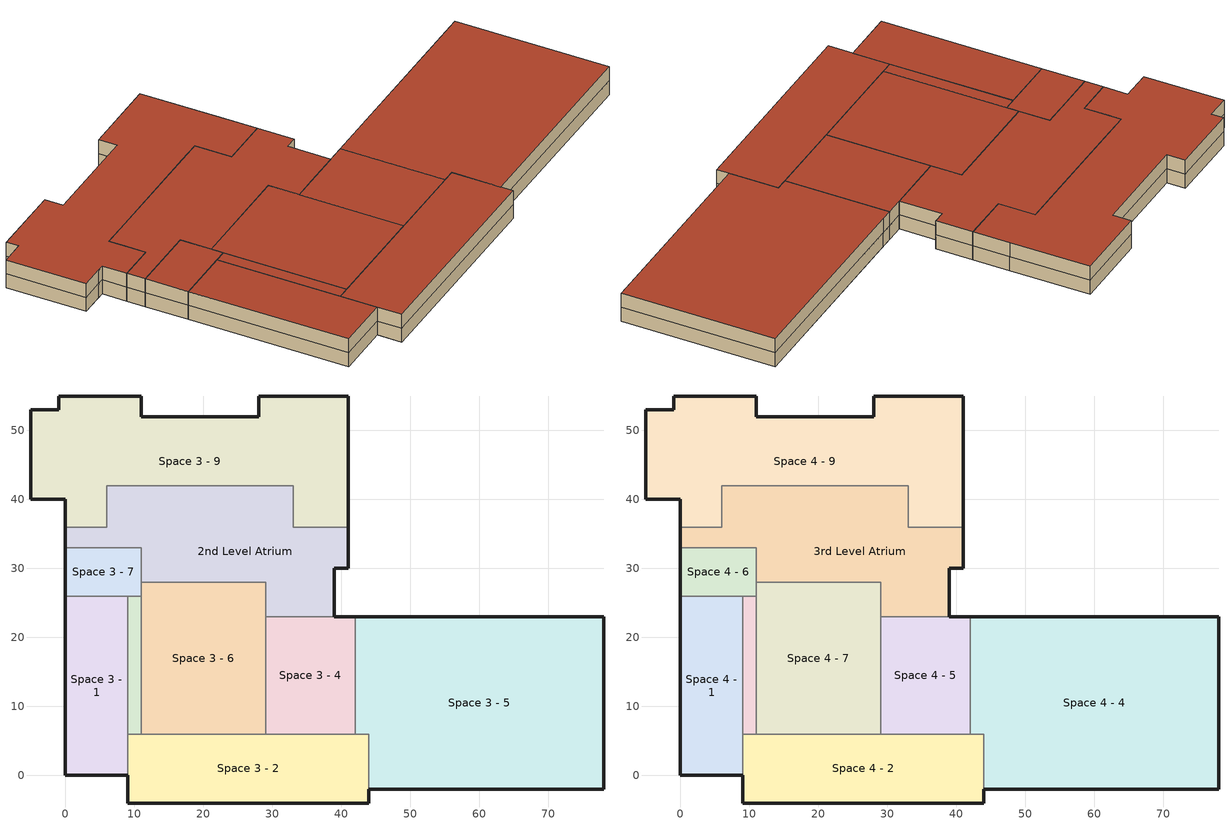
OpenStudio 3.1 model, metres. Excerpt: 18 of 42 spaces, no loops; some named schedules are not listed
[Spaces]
Space 3 - 3
 floor to Space 2 - 2: 11,26 11,6 9,6 9,26 z4.88
 wall to Space 3 - 2: 9,6 11,6 z4.88:7.32
 wall to Space 3 - 1: 9,26 9,6 z4.88:7.32
 wall to Space 3 - 7: 11,26 9,26 z4.88:7.32
 wall to Space 3 - 6: 11,6 11,26 z4.88:7.32
Space 3 - 7
 floor to Space 2 - 7: 0,26 0,33 11,33 11,26 z4.88
 wall outside: 0,33 0,26 z4.88:7.32
 wall to 2nd Level Atrium: 11,28 11,33 6,33 0,33 z4.88:7.32
 wall to Space 3 - 1: 0,26 9,26 z4.88:7.32
 wall to Space 3 - 6: 11,26 11,28 z4.88:7.32
Space 3 - 4
 floor to Space 2 - 5: 29,6 29,23 42,23 42,6 z4.88
 wall outside: 42,23 39,23 z4.88:7.32
 wall to Space 3 - 5: 42,6 42,23 z4.88:7.32
 wall to Space 3 - 2: 29,6 42,6 z4.88:7.32
 wall to Space 3 - 6: 29,23 29,6 z4.88:7.32
 wall to 2nd Level Atrium: 39,23 33,23 29,23 z4.88:7.32
Space 3 - 1
 floor to Space 2 - 1: 0,0 0,26 9,26 9,0 z4.88
 wall outside: 0,26 0,0 9,0 z4.88:7.32
 wall to Space 3 - 2: 9,0 9,6 z4.88:7.32
Space 3 - 2
 floor to Space 2 - 3: 9,-4 9,6 44,6 44,-4 z4.88
 wall outside: 9,0 9,-4 44,-4 44,-2 z4.88:7.32
 wall to Space 3 - 6: 29,6 11,6 z4.88:7.32
 wall to Space 3 - 5: 44,-2 44,6 42,6 z4.88:7.32
Space 3 - 5
 floor to 1st Level Lab: 44,-2 44,6 42,6 42,23 78,23 78,-2 z4.88
 wall outside: 44,-2 78,-2 78,23 44,23 42,23 z4.88:7.32
Space 3 - 9
 floor to Space 2 - 8: 0,36 0,40 -5,40 -5,53 -1,53 -1,55 11,55 11,52 28,52 28,55 41,55 41,36 33,36 33,42 6,42 6,36 z4.88
 wall outside: 41,36 41,42 41,55 28,55 28,52 11,52 11,55 -1,55 -1,53 -5,53 -5,40 -1,40 0,40 0,36 z4.88:7.32
 wall to 2nd Level Atrium: 0,36 6,36 6,42 11,42 28,42 29,42 33,42 33,36 41,36 z4.88:7.32
Space 3 - 6
 floor to Space 2 - 4: 11,6 11,28 29,28 29,6 z4.88
 wall to 2nd Level Atrium: 29,23 29,28 11,28 z4.88:7.32
2nd Level Atrium
 floor to 1st Level Atrium: 29,23 29,28 11,28 11,33 0,33 0,36 6,36 6,42 33,42 33,36 41,36 41,30 39,30 39,23 z4.88
 wall outside: 0,36 0,33 / 39,23 39,30 41,30 41,36 z4.88:7.32
Space 4 - 9
 floor to Space 3 - 9: 0,36 0,40 -5,40 -5,53 -1,53 -1,55 11,55 11,52 28,52 28,55 41,55 41,36 33,36 33,42 6,42 6,36 z7.32
 wall outside: 41,36 41,42 41,55 28,55 28,52 11,52 11,55 -1,55 -1,53 -5,53 -5,40 -1,40 0,40 0,36 z7.32:9.75
 wall to 3rd Level Atrium: 0,36 6,36 6,40 6,42 11,42 28,42 29,42 33,42 33,36 34,36 41,36 z7.32:9.75
 roof outside: -1,55 -1,53 -5,53 -5,40 0,40 0,36 6,36 6,42 33,42 33,36 41,36 41,55 28,55 28,52 11,52 11,55 z9.75
Space 4 - 6
 floor to Space 3 - 7: 0,26 0,33 11,33 11,26 z7.32
 wall outside: 0,33 0,26 z7.32:9.75
 wall to Space 4 - 7: 11,26 11,27 11,28 z7.32:9.75
 wall to 3rd Level Atrium: 11,28 11,33 6,33 0,33 z7.32:9.75
 wall to Space 4 - 1: 0,26 9,26 z7.32:9.75
 wall to Space 4 - 3: 9,26 11,26 z7.32:9.75
 roof outside: 0,33 0,26 11,26 11,33 z9.75
Space 4 - 1
 floor to Space 3 - 1: 0,0 0,26 9,26 9,0 z7.32
 wall outside: 0,26 0,0 9,0 z7.32:9.75
 wall to Space 4 - 2: 9,0 9,6 z7.32:9.75
 wall to Space 4 - 3: 9,6 9,26 z7.32:9.75
 roof outside: 0,26 0,0 9,0 9,26 z9.75
Space 4 - 3
 floor to Space 3 - 3: 9,6 9,26 11,26 11,6 z7.32
 wall to Space 4 - 2: 9,6 11,6 z7.32:9.75
 wall to Space 4 - 7: 11,6 11,26 z7.32:9.75
 roof outside: 11,6 11,26 9,26 9,6 z9.75
Space 4 - 5
 floor to Space 3 - 4: 29,6 29,23 42,23 42,6 z7.32
 wall outside: 42,23 39,23 z7.32:9.75
 wall to Space 4 - 2: 29,6 42,6 z7.32:9.75
 wall to Space 4 - 7: 29,23 29,6 z7.32:9.75
 wall to 3rd Level Atrium: 39,23 33,23 29,23 z7.32:9.75
 wall to Space 4 - 4: 42,6 42,23 z7.32:9.75
 roof outside: 29,23 29,6 42,6 42,23 z9.75
Space 4 - 2
 floor to Space 3 - 2: 9,-4 9,6 44,6 44,-4 z7.32
 wall outside: 9,0 9,-4 44,-4 44,-2 z7.32:9.75
 wall to Space 4 - 7: 29,6 11,6 z7.32:9.75
 wall to Space 4 - 4: 44,-2 44,6 42,6 z7.32:9.75
 roof outside: 9,6 9,-4 44,-4 44,6 z9.75
Space 4 - 4
 floor to Space 3 - 5: 44,-2 44,6 42,6 42,23 78,23 78,-2 z7.32
 wall outside: 44,-2 78,-2 78,23 44,23 42,23 z7.32:9.75
 roof outside: 42,23 42,6 44,6 44,-2 78,-2 78,23 z9.75
Space 4 - 7
 floor to Space 3 - 6: 11,6 11,28 29,28 29,6 z7.32
 wall to 3rd Level Atrium: 29,23 29,27 29,28 11,28 z7.32:9.75
 roof outside: 11,28 11,6 29,6 29,28 z9.75
3rd Level Atrium
 floor to 2nd Level Atrium: 29,23 29,28 11,28 11,33 0,33 0,36 6,36 6,42 33,42 33,36 41,36 41,30 39,30 39,23 z7.32
 wall outside: 39,23 39,30 41,30 41,36 / 0,36 0,33 z7.32:9.75
 roof outside: 6,42 6,36 0,36 0,33 11,33 11,28 29,28 29,23 39,23 39,30 41,30 41,36 33,36 33,42 z9.75
[Site]
BROOMFIELD-JEFFCO: Latitude {deg}=39.91; Longitude {deg}=-105.12; Time Zone {hr}=-7; Elevation {m}=1728
[ClimateZones]
Climate Zone Value 1=5B; Climate Zone Institution Name 2=CEC; Climate Zone Document Name 2=California Climate Zone Descriptions; Climate Zone Document Year 2=1995
[Building]
Coolbaugh Hall: Space Type=Classroom; Standards Building Type=SecondarySchool
[SizingPeriod:DesignDay] Barometric Pressure {Pa}=81198; Sky Clearness=0; Rain Indicator=0; Snow Indicator=0; Day of Month=21; Daylight Saving Time Indicator=0; Humidity Indicating Type=Wetbulb; Dry-Bulb Temperature Range Modifier Type=DefaultMultipliers
Name | Maximum Dry-Bulb Temperature {C} | Daily Dry-Bulb Temperature Range {deltaC} | Humidity Indicating Conditions at Maximum Dry-Bulb | Wind Speed {m/s} | Wind Direction {deg} | Month | Day Type | Solar Model Indicator | ASHRAE Taub | ASHRAE Taud
Denver Centennial  Golden   N Ann Htg 99.6% Condns DB | -12.2222 | 0 | -18.8 | 3 | 340 | 12 | WinterDesignDay | ASHRAEClearSky
Denver Centennial  Golden   N Ann Clg .4% Condns DB=>MWB | 33 | 15.2 | 15.7 | 4.9 | 0 | 7 | SummerDesignDay | ASHRAETau | 0.424 | 2.025
[DefaultConstructionSet]
SecSchl - ASHRAE 169-2006-5B: Default Exterior Surface Constructions=Default Surface Constructions 778; Default Interior Surface Constructions=Default Surface Constructions 779; Default Ground Contact Surface Constructions=Default Surface Constructions 780; Default Exterior SubSurface Constructions=Default Sub Surface Constructions 519; Default Interior SubSurface Constructions=Default Sub Surface Constructions 520; Interior Partition Construction=Typical Interior Partition
[Construction]
Typical Interior Partition; Typical Interior Door: G05 25mm wood
Typical Insulated Exterior Mass Floor: 4 in. Normalweight Concrete Floor, Typical Carpet Pad
Typical Insulated Steel Framed Exterior Wall R-6.21 12: 25mm Stucco, 5/8 in. Gypsum Board, Typical Insulation R-4.03 12, 5/8 in. Gypsum Board
Typical IEAD Roof: Roof Membrane, Typical Insulation R-1.96 1, Metal Roof Surface
Typical Interior Floor: 100mm Normalweight concrete floor, CP02 CARPET PAD 1
Typical Interior Wall: G01 13mm gypsum board, G01 13mm gypsum board
Typical Interior Ceiling: CP02 CARPET PAD 1, 100mm Normalweight concrete floor
ext-slab-mass: HW CONCRETE, CP02 CARPET PAD 1
Typical Insulated Basement Mass Wall: 8 in. Concrete Block Basement Wall
U 0.62 SHGC 0.41 Simple Glazing Window U-0.62 SHGC 0.41 236: U 0.62 SHGC 0.41 Simple Glazing U-1.31 SHGC 0.41 236
U 0.62 SHGC 0.41 Simple Glazing Window U-0.62 SHGC 0.41 237: U 0.62 SHGC 0.41 Simple Glazing U-1.31 SHGC 0.41 237
Typical Insulated Metal Door: F08 Metal surface, Typical Insulation R-2.17 1
Typical Overhead Door: Typical Insulation R-2.17 1
Typical Interior Window: Clear 3mm 1
[Material]
Name | Roughness | Thickness {m} | Conductivity {W/m-K} | Density {kg/m3} | Specific Heat {J/kg-K} | Thermal Absorptance | Solar Absorptance | Visible Absorptance
G05 25mm wood | MediumSmooth | 0.0254 | 0.15 | 608 | 1630 | 0.9 | 0.5 | 0.5
4 in. Normalweight Concrete Floor | MediumRough | 0.1016 | 2.31 | 2322 | 832 | 0.9 | 0.7 | 0.7
25mm Stucco | Smooth | 0.0254 | 0.72 | 1856 | 840 | 0.9 | 0.7 | 0.7
5/8 in. Gypsum Board | MediumSmooth | 0.0159 | 0.16 | 800 | 1090 | 0.9 | 0.7 | 0.7
Roof Membrane | VeryRough | 0.0095 | 0.16 | 1121.29 | 1460 | 0.9 | 0.7 | 0.7
Metal Roof Surface; F08 Metal surface | Smooth | 0.0008 | 45.28 | 7824 | 500 | 0.9 | 0.7 | 0.7
100mm Normalweight concrete floor | MediumRough | 0.1016 | 2.31045 | 2322 | 832.557 |  | 0 | 0
G01 13mm gypsum board | Smooth | 0.0127 | 0.160031 | 800.001 | 1090.73 | 0.9 | 0.7 | 0.5
HW CONCRETE | Rough | 0.1016 | 1.31125 | 2240 | 837.36 | 0.9 | 0.7 | 0.7
8 in. Concrete Block Basement Wall | MediumRough | 0.2032 | 1.326 | 1842 | 912 | 0.9 | 0.7 | 0.7
[Material:NoMass] Roughness=Smooth; Thermal Absorptance=0.9; Solar Absorptance=0.7
Name | Thermal Resistance {m2-K/W} | Visible Absorptance
Typical Carpet Pad; CP02 CARPET PAD 1 | 0.21648 | 0.8
Typical Insulation R-4.03 12 | 0.710131 | 0.7
Typical Insulation R-1.96 1 | 0.34506 | 0.7
Typical Insulation R-2.17 1 | 0.381975 | 0.7
[WindowMaterial:SimpleGlazingSystem] U-Factor {W/m2-K}=3.52052; Solar Heat Gain Coefficient=0.41; Visible Transmittance=0.32
U 0.62 SHGC 0.41 Simple Glazing U-1.31 SHGC 0.41 236; U 0.62 SHGC 0.41 Simple Glazing U-1.31 SHGC 0.41 237
[WindowMaterial:Glazing]
Clear 3mm 1: Optical Data Type=SpectralAverage; Thickness {m}=0.002; Solar Transmittance at Normal Incidence=0.837; Front Side Solar Reflectance at Normal Incidence=0.075; Back Side Solar Reflectance at Normal Incidence=0.075; Visible Transmittance at Normal Incidence=0.898; Front Side Visible Reflectance at Normal Incidence=0.081; Back Side Visible Reflectance at Normal Incidence=0.081; Infrared Transmittance at Normal Incidence=0; Front Side Infrared Hemispherical Emissivity=0.84; Back Side Infrared Hemispherical Emissivity=0.84; Conductivity {W/m-K}=0.9; Dirt Correction Factor for Solar and Visible Transmittance=1; Solar Diffusing=No
[DefaultSurfaceConstructions]
Name | Floor Construction | Wall Construction | Roof Ceiling Construction
Default Surface Constructions 778 | Typical Insulated Exterior Mass Floor | Typical Insulated Steel Framed Exterior Wall R-6.21 12 | Typical IEAD Roof
Default Surface Constructions 779 | Typical Interior Floor | Typical Interior Wall | Typical Interior Ceiling
Default Surface Constructions 780 | ext-slab-mass | Typical Insulated Basement Mass Wall
[DefaultSubSurfaceConstructions]
Name | Fixed Window Construction | Operable Window Construction | Door Construction | Overhead Door Construction | Tubular Daylight Dome Construction | Tubular Daylight Diffuser Construction
Default Sub Surface Constructions 519 | U 0.62 SHGC 0.41 Simple Glazing Window U-0.62 SHGC 0.41 236 | U 0.62 SHGC 0.41 Simple Glazing Window U-0.62 SHGC 0.41 237 | Typical Insulated Metal Door | Typical Overhead Door | Typical Interior Window | Typical Interior Window
Default Sub Surface Constructions 520 | Typical Interior Window | Typical Interior Window | Typical Interior Door
[SpaceType]
Name | Default Schedule Set | Design Specification Outdoor Air Object | Standards Building Type | Standards Space Type
Classroom | SecondarySchool Classroom Schedule Set | SecondarySchool Classroom Ventilation | SecondarySchool | Classroom
Auditorium | SecondarySchool Auditorium Schedule Set | SecondarySchool Auditorium Ventilation | SecondarySchool | Auditorium
Office | SecondarySchool Office Schedule Set | SecondarySchool Office Ventilation | SecondarySchool | Office
Corridor | SecondarySchool Corridor Schedule Set | SecondarySchool Corridor Ventilation | SecondarySchool | Corridor
Lab | Hospital Lab Schedule Set | Hospital Lab Ventilation | Hospital | Lab
[DefaultScheduleSet] Lighting Schedule=SecondarySchool Bldg Light
Name | Hours of Operation Schedule | Number of People Schedule | People Activity Level Schedule | Electric Equipment Schedule | Infiltration Schedule
SecondarySchool Classroom Schedule Set | Always On 3 | SecondarySchool Bldg Occ | SecondarySchool Activity | SecondarySchool Bldg Equip | SecondarySchool Infil
SecondarySchool Auditorium Schedule Set | Always On 4 | SecondarySchool Auditorium Occ | SecondarySchool Activity | SecondarySchool Bldg Equip | SecondarySchool Infil
SecondarySchool Office Schedule Set | Always On 1 | SecondarySchool Office Occ | SecondarySchool Activity | SecondarySchool Bldg Equip | SecondarySchool Infil
SecondarySchool Corridor Schedule Set |  | SecondarySchool Bldg Occ | SecondarySchool Activity | SecondarySchool Bldg Equip | SecondarySchool Infil
Hospital Lab Schedule Set | Always On 7 | SecondarySchool Bldg Light | Hospital Activity | Hospital Admin Equipment | Hospital Infil Quarter On
[DesignSpecification:OutdoorAir] Outdoor Air Method=Sum
Name | Outdoor Air Flow per Person {m3/s-person} | Outdoor Air Flow per Floor Area {m3/s-m2}
SecondarySchool Classroom Ventilation | 0.00799951
SecondarySchool Auditorium Ventilation | 0.00707921
SecondarySchool Office Ventilation | 0.00943895
SecondarySchool Corridor Ventilation |  | 0.000508
Hospital Lab Ventilation |  | 0.00762
[People] Work Efficiency Schedule=Work Efficiency Schedule; Clothing Insulation Schedule=Clothing Schedule; Air Velocity Schedule=Air Velocity Schedule; Multiplier=1
Name | People Definition | Space or SpaceType
SecondarySchool Classroom People | Classroom People Definition | Classroom
SecondarySchool Auditorium People | Auditorium People Definition | Auditorium
SecondarySchool Office People | Office People Definition | Office
SecondarySchool Corridor People | Corridor People Definition | Corridor
Hospital Lab People | Lab People Definition | Lab
[People:Definition] Number of People Calculation Method=People/Area; Fraction Radiant=0.3
Name | People per Space Floor Area {person/m2}
Classroom People Definition | 0.249938
Auditorium People Definition | 1.02
Office People Definition | 0.0500522
Corridor People Definition | 0.100212
Lab People Definition | 0.161459
[Lights] Fraction Replaceable=1
Name | Lights Definition | Space or SpaceType
SecondarySchool Classroom Lights | Classroom Lights Definition | Classroom
SecondarySchool Auditorium Lights | Auditorium Lights Definition | Auditorium
SecondarySchool Office Lights | Office Lights Definition | Office
SecondarySchool Corridor Lights | Corridor Lights Definition | Corridor
Hospital Lab Lights | Lab Lights Definition | Lab
[Lights:Definition] Design Level Calculation Method=Watts/Area; Fraction Visible=0.2
Name | Watts per Space Floor Area {W/m2} | Fraction Radiant
Classroom Lights Definition; Office Lights Definition | 12.3785 | 0.37
Auditorium Lights Definition | 16.1459 | 0.37
Corridor Lights Definition | 9.68752 | 0.37
Lab Lights Definition | 16.1459 | 0.7
[ElectricEquipment]
Name | Electric Equipment Definition | Space or SpaceType
SecondarySchool Classroom Elec Equip | Classroom Elec Equip Definition | Classroom
SecondarySchool Auditorium Elec Equip | Auditorium Elec Equip Definition | Auditorium
SecondarySchool Office Elec Equip | Office Elec Equip Definition | Office
SecondarySchool Corridor Elec Equip | Corridor Elec Equip Definition | Corridor
Hospital Lab Elec Equip | Lab Elec Equip Definition | Lab
[ElectricEquipment:Definition] Design Level Calculation Method=Watts/Area; Fraction Radiant=0.5
Name | Watts per Space Floor Area {W/m2}
Classroom Elec Equip Definition | 12.3785
Auditorium Elec Equip Definition; Office Elec Equip Definition | 10.7639
Corridor Elec Equip Definition | 4.84376
Lab Elec Equip Definition | 26.9098
[SpaceInfiltration:DesignFlowRate] Design Flow Rate Calculation Method=Flow/ExteriorWallArea; Flow per Exterior Surface Area {m3/s-m2}=0.00113386
Name | Space or SpaceType
SecondarySchool Classroom Infiltration | Classroom
SecondarySchool Auditorium Infiltration | Auditorium
SecondarySchool Office Infiltration | Office
SecondarySchool Corridor Infiltration | Corridor
Hospital Lab Infiltration | Lab
[Space] Default Construction Set=SecSchl - ASHRAE 169-2006-5B
Name | Space Type | Building Story | Thermal Zone
Space 4 - 9 | Office | Story 3 | Offices 3rd Level
Space 4 - 6; Space 4 - 1 | Office | Story 3 | Classrooms 3rd Level
Space 3 - 3 | Corridor | Story 2 | Classrooms 2nd Level
Space 3 - 7; Space 3 - 1 | Office | Story 2 | Classrooms 2nd Level
Space 3 - 4; Space 3 - 2 | Classroom | Story 2 | Classrooms 2nd Level
Space 4 - 3 | Corridor | Story 3 | Classrooms 3rd Level
Space 4 - 5; Space 4 - 2 | Classroom | Story 3 | Classrooms 3rd Level
Space 3 - 5 | Lab | Story 2 | Labs 2nd Level
Space 3 - 9 | Office | Story 2 | Offices 2nd Level
Space 3 - 6 | Auditorium | Story 2 | Auditorium 2nd Level
2nd Level Atrium | Corridor | Story 2 | Atrium
Space 4 - 4 | Lab | Story 3 | Labs 3rd Level
Space 4 - 7 |  | Story 3 | Auditorium 3rd Level
3rd Level Atrium | Corridor | Story 3 | Atrium
[ThermalZone] Use Ideal Air Loads=No
Name | Multiplier | Thermostat
Auditorium 3rd Level | 1 | Thermostat Setpoint Dual Setpoint 3
Atrium | 1 | Thermostat Setpoint Dual Setpoint 2
Auditorium 2nd Level |  | Thermostat Setpoint Dual Setpoint 8
Offices 2nd Level |  | Thermostat Setpoint Dual Setpoint 10
Offices 3rd Level |  | Thermostat Setpoint Dual Setpoint 11
Classrooms 2nd Level |  | Thermostat Setpoint Dual Setpoint 12
Classrooms 3rd Level |  | Thermostat Setpoint Dual Setpoint 13
Labs 2nd Level |  | Thermostat Setpoint Dual Setpoint 14
Labs 3rd Level |  | Thermostat Setpoint Dual Setpoint 15
[BuildingStory] Nominal Floor to Floor Height {m}=2.4384; Nominal Floor to Ceiling Height {m}=2.4384
Name | Nominal Z Coordinate {m}
Story 3 | 7.3152
Story 2 | 4.8768
[ThermostatSetpoint:DualSetpoint]
Name | Heating Setpoint Temperature Schedule | Cooling Setpoint Temperature Schedule
Thermostat Setpoint Dual Setpoint 2; Thermostat Setpoint Dual Setpoint 3; Thermostat Setpoint Dual Setpoint 8; Thermostat Setpoint Dual Setpoint 10; Thermostat Setpoint Dual Setpoint 11; Thermostat Setpoint Dual Setpoint 12; Thermostat Setpoint Dual Setpoint 13 | SecondarySchool HtgSetp | SecondarySchool ClgSetp
Thermostat Setpoint Dual Setpoint 14 | Hospital Bldg HtgSetp 1 | Hospital Bldg ClgSetp 1
Thermostat Setpoint Dual Setpoint 15 | Hospital Bldg HtgSetp 2 | Hospital Bldg ClgSetp 2
[Schedule:Ruleset]
Name | Default Day Schedule | Summer Design Day Schedule | Winter Design Day Schedule
SecondarySchool Bldg Occ | SecondarySchool Bldg Occ Default | SecondarySchool Bldg Occ Summer Design Day | SecondarySchool Bldg Occ Winter Design Day
SecondarySchool Activity | SecondarySchool Activity Default | SecondarySchool Activity Summer Design Day | SecondarySchool Activity Winter Design Day
SecondarySchool Bldg Light | SecondarySchool Bldg Light Default | SecondarySchool Bldg Light Summer Design Day | SecondarySchool Bldg Light Winter Design Day
SecondarySchool Bldg Equip | SecondarySchool Bldg Equip Default | SecondarySchool Bldg Equip Summer Design Day | SecondarySchool Bldg Equip Winter Design Day
SecondarySchool Infil | SecondarySchool Infil Default | SecondarySchool Infil Summer Design Day | SecondarySchool Infil Winter Design Day
Work Efficiency Schedule | Work Efficiency Schedule Default
Clothing Schedule | Clothing Schedule Default Winter Clothes
Air Velocity Schedule | Air Velocity Schedule Default
SecondarySchool Auditorium Occ | SecondarySchool Auditorium Occ Default | SecondarySchool Auditorium Occ Summer Design Day | SecondarySchool Auditorium Occ Winter Design Day
SecondarySchool Office Occ | SecondarySchool Office Occ Default | SecondarySchool Office Occ Summer Design Day | SecondarySchool Office Occ Winter Design Day
SecondarySchool ClgSetp | SecondarySchool ClgSetp Default | SecondarySchool ClgSetp Summer Design Day | SecondarySchool ClgSetp Winter Design Day
SecondarySchool HtgSetp | SecondarySchool HtgSetp Default | SecondarySchool HtgSetp Summer Design Day | SecondarySchool HtgSetp Winter Design Day
Hospital Activity | Hospital Activity Default | Hospital Activity Summer Design Day | Hospital Activity Winter Design Day
Hospital Admin Equipment | Hospital Admin Equipment Default | Hospital Admin Equipment Summer Design Day | Hospital Admin Equipment Winter Design Day
Hospital Infil Quarter On | Hospital Infil Quarter On Default | Hospital Infil Quarter On Summer Design Day | Hospital Infil Quarter On Winter Design Day
Always On 1 | Always On Default 1
Always On 3 | Always On Default 3
Always On 4 | Always On Default 4
Always On 7 | Always On Default 7
Hospital Bldg ClgSetp 1 | Hospital Bldg ClgSetp Default 1 | Hospital Bldg ClgSetp Summer Design Day 1 | Hospital Bldg ClgSetp Winter Design Day 1
Hospital Bldg ClgSetp 2 | Hospital Bldg ClgSetp Default 2 | Hospital Bldg ClgSetp Summer Design Day 2 | Hospital Bldg ClgSetp Winter Design Day 2
Hospital Bldg HtgSetp 1 | Hospital Bldg HtgSetp Default 1 | Hospital Bldg HtgSetp Summer Design Day 1 | Hospital Bldg HtgSetp Winter Design Day 1
Hospital Bldg HtgSetp 2 | Hospital Bldg HtgSetp Default 2 | Hospital Bldg HtgSetp Summer Design Day 2 | Hospital Bldg HtgSetp Winter Design Day 2
[Schedule:Day]
SecondarySchool Bldg Occ Default: 8, 0, 0, 16, 0, 0.7, 21, 0, 0.15, 24, 0, 0
SecondarySchool Bldg Occ Summer Design Day: 8, 0, 0, 21, 0, 0.15, 24, 0, 0
SecondarySchool Bldg Occ Winter Design Day: 24, 0, 0
SecondarySchool Activity Default; SecondarySchool Activity Summer Design Day; SecondarySchool Activity Winter Design Day: 24, 0, 120
SecondarySchool Bldg Light Default: 7, 0, 0.35, 21, 0, 0.9, 24, 0, 0.5
SecondarySchool Bldg Light Summer Design Day: 8, 0, 0.1773, 20, 0, 0.45, 24, 0, 0.1773
SecondarySchool Bldg Light Winter Design Day: 24, 0, 0.1773
SecondarySchool ClgSetp Default: 6, 0, 23.8889, 21, 0, 22.7778, 24, 0, 23.8889
SecondarySchool ClgSetp Summer Design Day: 24, 0, 24
SecondarySchool ClgSetp Winter Design Day: 24, 0, 27
SecondarySchool HtgSetp Default: 6, 0, 16, 21, 0, 21, 24, 0, 16
SecondarySchool HtgSetp Summer Design Day: 24, 0, 16
SecondarySchool HtgSetp Winter Design Day: 24, 0, 21
Always On Default 3: 24, 0, 1
Hospital Bldg ClgSetp Default 1; Hospital Bldg ClgSetp Summer Design Day 1; Hospital Bldg ClgSetp Default 2; Hospital Bldg ClgSetp Summer Design Day 2: 5, 0, 25, 18, 0, 22.2, 24, 0, 25
Hospital Bldg ClgSetp Winter Design Day 1; Hospital Bldg ClgSetp Winter Design Day 2: 7, 0, 25, 15, 0, 22.2, 24, 0, 25
Hospital Bldg HtgSetp Default 1; Hospital Bldg HtgSetp Summer Design Day 1; Hospital Bldg HtgSetp Default 2; Hospital Bldg HtgSetp Summer Design Day 2: 5, 0, 18.3, 18, 0, 21.1, 24, 0, 18.3
Hospital Bldg HtgSetp Winter Design Day 1; Hospital Bldg HtgSetp Winter Design Day 2: 7, 0, 18.3, 15, 0, 21.1, 24, 0, 18.3
[Schedule:Rule] Date Specification Type=DateRange
Name | Schedule Ruleset | Rule Order | Day Schedule | Apply Sunday | Apply Saturday | Start Month | Start Day | End Month | End Day | Apply Monday | Apply Tuesday | Apply Wednesday | Apply Thursday | Apply Friday
Schedule Rule 174 | SecondarySchool Bldg Occ | 0 | SecondarySchool Bldg Occ Wknd Day 2 | Yes | Yes | 9 | 1 | 12 | 31
Schedule Rule 173 | SecondarySchool Bldg Occ | 1 | SecondarySchool Bldg Occ Wkdy Day |  |  | 9 | 1 | 12 | 31 | Yes | Yes | Yes | Yes | Yes
Schedule Rule 172 | SecondarySchool Bldg Occ | 2 | SecondarySchool Bldg Occ Wknd Day 1 | Yes | Yes | 7 | 1 | 9 | 1
Schedule Rule 171 | SecondarySchool Bldg Occ | 3 | SecondarySchool Bldg Occ Wkdy|SmrDsn Day |  |  | 7 | 1 | 9 | 1 | Yes | Yes | Yes | Yes | Yes
Schedule Rule 170 | SecondarySchool Bldg Occ | 4 | SecondarySchool Bldg Occ Wknd Day | Yes | Yes | 1 | 1 | 6 | 30
Schedule Rule 160 | SecondarySchool Bldg Light | 0 | SecondarySchool Bldg Light Wknd Day 2 | Yes | Yes | 8 | 21 | 12 | 31
Schedule Rule 169 | SecondarySchool ClgSetp | 0 | SecondarySchool ClgSetp Wknd|Wkdy Day 1 | Yes | Yes | 9 | 1 | 12 | 31 | Yes | Yes | Yes | Yes | Yes
Schedule Rule 168 | SecondarySchool ClgSetp | 1 | SecondarySchool ClgSetp Wknd|Wkdy Day | Yes | Yes | 7 | 1 | 9 | 1 | Yes | Yes | Yes | Yes | Yes
Schedule Rule 167 | SecondarySchool HtgSetp | 0 | SecondarySchool HtgSetp Wknd|Wkdy Day 1 | Yes | Yes | 9 | 1 | 12 | 31 | Yes | Yes | Yes | Yes | Yes
Schedule Rule 166 | SecondarySchool HtgSetp | 1 | SecondarySchool HtgSetp Wknd|Wkdy Day | Yes | Yes | 7 | 1 | 9 | 1 | Yes | Yes | Yes | Yes | Yes
Schedule Rule 195 | Hospital Bldg ClgSetp 1 | 0 | Hospital Bldg ClgSetp Wknd Day 1 | Yes | Yes | 1 | 1 | 12 | 31
Schedule Rule 196 | Hospital Bldg ClgSetp 2 | 0 | Hospital Bldg ClgSetp Wknd Day 2 | Yes | Yes | 1 | 1 | 12 | 31
Schedule Rule 197 | Hospital Bldg HtgSetp 1 | 0 | Hospital Bldg HtgSetp Wknd Day 1 | Yes | Yes | 1 | 1 | 12 | 31
Schedule Rule 198 | Hospital Bldg HtgSetp 2 | 0 | Hospital Bldg HtgSetp Wknd Day 2 | Yes | Yes | 1 | 1 | 12 | 31
